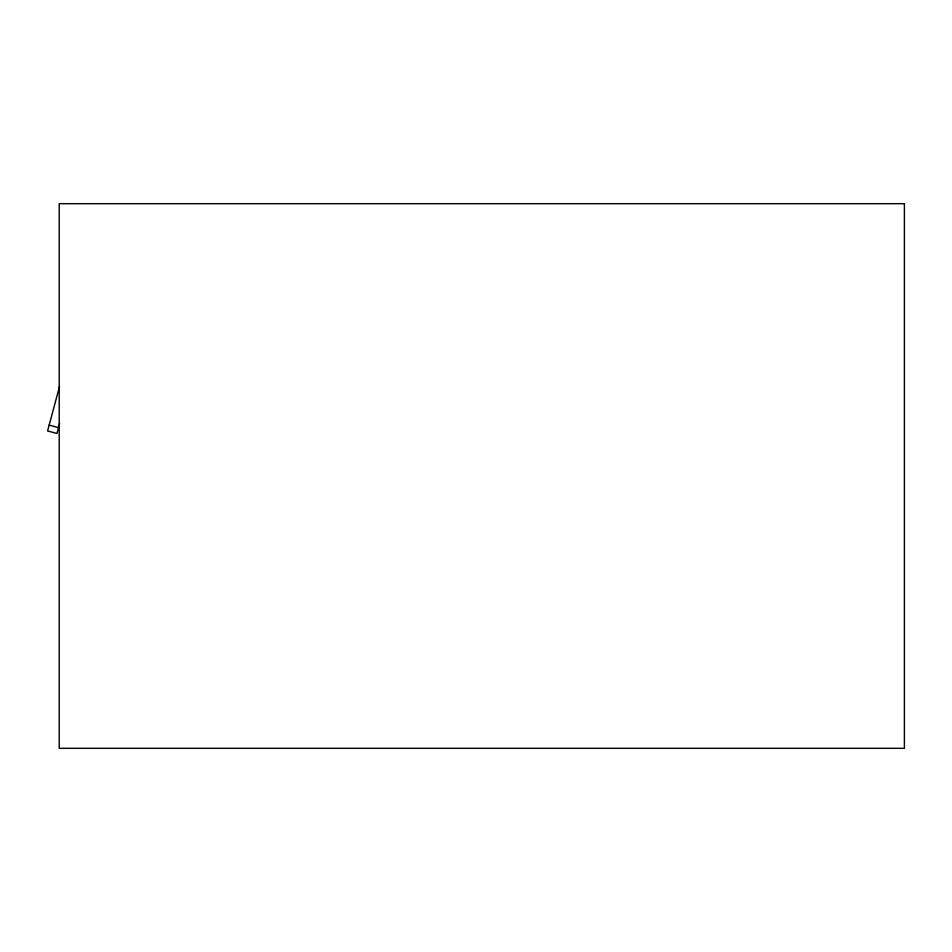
<?xml version="1.0" encoding="UTF-8"?>
<svg xmlns="http://www.w3.org/2000/svg" width="952" height="952" viewBox="0 0 952 952"><rect width="100%" height="100%" fill="white"/><g stroke="black" fill="none" stroke-linecap="round" stroke-linejoin="round"><path stroke-width="1.43" d="M59.5 386.56L47.6 430.97L56.953 433.469L59.643 423.45M49.171 425.127L58.524 427.627M904.4 203.68L59.214 203.68L59.214 748.32L904.4 748.32L904.4 203.68"/></g></svg>
